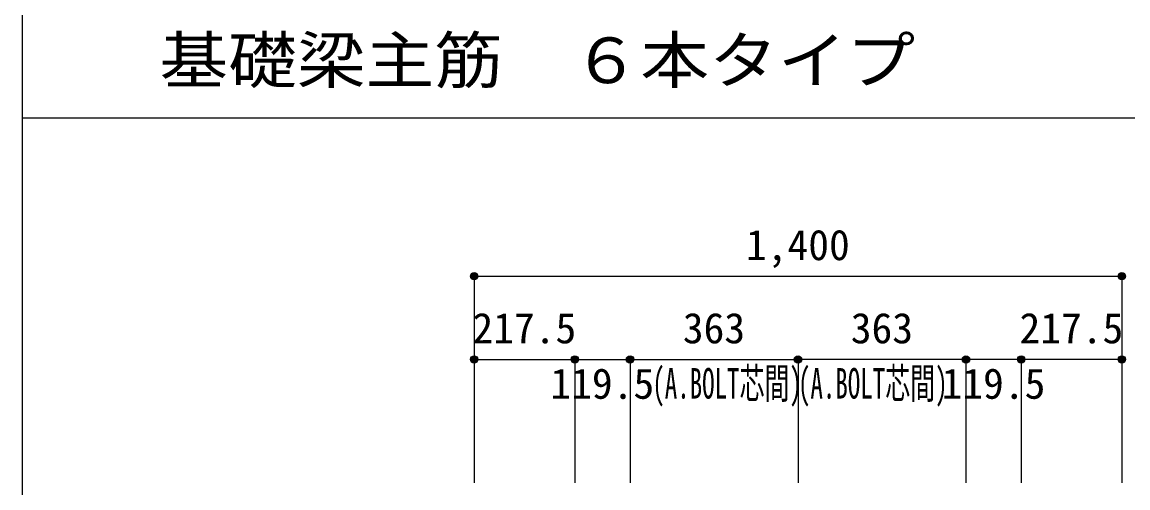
# Model space of a CAD drawing. Units: millimetres at full size, sheet at 1:30. Extents: x -5973 to 5954, y -4195 to 4201.
# Drawn here: x -5973 to -3583, y -1023 to -15 of the extents above; entities that cross this region are included whole.
import ezdxf
from ezdxf.enums import TextEntityAlignment as Align

# ---------------------------------------------------------------- set-up
doc = ezdxf.new("R2010")
doc.units = ezdxf.units.MM
doc.header["$LTSCALE"] = 30
doc.header["$PDMODE"] = 32
doc.header["$PDSIZE"] = 15
for name, color, linetype in [('0-7_文字', 4, 'Continuous'), ('0-D_寸法', 4, 'Continuous'), ('6-7_文字', 7, 'Continuous'), ('F-0_枠', 6, 'Continuous')]:
    doc.layers.add(name, color=color, linetype=linetype)
doc.styles.add('ＭＳ ゴシック', font='')
doc.styles.get('ＭＳ ゴシック').set_extended_font_data('MS Gothic')

msp = doc.modelspace()

# ---------------------------------------------------------------- linework, layer by layer
at = {"layer": '0-D_寸法'}
for p, q in [((-4995.8, -565.12), (-4995.8, -745.12)), ((-4995.8, -565.12), (-4995.8, -745.12)), ((-4995.8, -565.12), (-3595.8, -565.12)), ((-4995.8, -565.12), (-3595.8, -565.12)), ((-3595.8, -565.12), (-3595.8, -1012.16)), ((-4995.8, -745.12), (-4995.8, -1012.16)), ((-4995.8, -745.12), (-4778.3, -745.12)), ((-4778.3, -745.12), (-4778.3, -1012.16)), ((-4778.3, -745.12), (-4658.8, -745.12)), ((-4658.8, -745.12), (-4658.8, -1012.16)), ((-4658.8, -745.12), (-4295.8, -745.12)), ((-3932.8, -745.12), (-4295.8, -745.12)), ((-4295.8, -745.12), (-4295.8, -1012.16)), ((-3813.3, -745.12), (-3932.8, -745.12)), ((-3932.8, -745.12), (-3932.8, -1012.16)), ((-3595.8, -745.12), (-3813.3, -745.12)), ((-3813.3, -745.12), (-3813.3, -1012.16))]:
    msp.add_line(p, q, dxfattribs=at)
for centre, radius in [((-4995.8, -565.12), 8), ((-4995.8, -565.12), 7.2), ((-4995.8, -565.12), 6.4), ((-4995.8, -565.12), 5.6), ((-4995.8, -565.12), 4.8), ((-4995.8, -565.12), 4), ((-4995.8, -565.12), 3.2), ((-4995.8, -565.12), 2.4), ((-4995.8, -565.12), 1.6), ((-4995.8, -565.12), 0.8), ((-3595.8, -565.12), 8), ((-3595.8, -565.12), 7.2), ((-3595.8, -565.12), 6.4), ((-3595.8, -565.12), 5.6), ((-3595.8, -565.12), 4.8), ((-3595.8, -565.12), 4), ((-3595.8, -565.12), 3.2), ((-3595.8, -565.12), 2.4), ((-3595.8, -565.12), 1.6), ((-3595.8, -565.12), 0.8), ((-4995.8, -745.12), 8), ((-4995.8, -745.12), 7.2), ((-4995.8, -745.12), 6.4), ((-4995.8, -745.12), 5.6), ((-4995.8, -745.12), 4.8), ((-4778.3, -745.12), 8), ((-4778.3, -745.12), 7.2), ((-4778.3, -745.12), 6.4), ((-4778.3, -745.12), 5.6), ((-4778.3, -745.12), 4.8), ((-4658.8, -745.12), 8), ((-4658.8, -745.12), 7.2), ((-4658.8, -745.12), 6.4), ((-4658.8, -745.12), 5.6), ((-4658.8, -745.12), 4.8), ((-4295.8, -745.12), 8), ((-4295.8, -745.12), 7.2), ((-4295.8, -745.12), 6.4), ((-4295.8, -745.12), 5.6), ((-4295.8, -745.12), 4.8), ((-3932.8, -745.12), 8), ((-3932.8, -745.12), 7.2), ((-3932.8, -745.12), 6.4), ((-3932.8, -745.12), 5.6), ((-3932.8, -745.12), 4.8), ((-3813.3, -745.12), 8), ((-3813.3, -745.12), 7.2), ((-3813.3, -745.12), 6.4), ((-3813.3, -745.12), 5.6), ((-3813.3, -745.12), 4.8), ((-3595.8, -745.12), 8), ((-3595.8, -745.12), 7.2), ((-3595.8, -745.12), 6.4), ((-3595.8, -745.12), 5.6), ((-3595.8, -745.12), 4.8), ((-4995.8, -745.12), 4), ((-4995.8, -745.12), 3.2), ((-4995.8, -745.12), 2.4), ((-4995.8, -745.12), 1.6), ((-4995.8, -745.12), 0.8), ((-4778.3, -745.12), 4), ((-4778.3, -745.12), 3.2), ((-4778.3, -745.12), 2.4), ((-4778.3, -745.12), 1.6), ((-4778.3, -745.12), 0.8), ((-4658.8, -745.12), 4), ((-4658.8, -745.12), 3.2), ((-4658.8, -745.12), 2.4), ((-4658.8, -745.12), 1.6), ((-4658.8, -745.12), 0.8), ((-4295.8, -745.12), 4), ((-4295.8, -745.12), 3.2), ((-4295.8, -745.12), 2.4), ((-4295.8, -745.12), 1.6), ((-4295.8, -745.12), 0.8), ((-3932.8, -745.12), 4), ((-3932.8, -745.12), 3.2), ((-3932.8, -745.12), 2.4), ((-3932.8, -745.12), 1.6), ((-3932.8, -745.12), 0.8), ((-3813.3, -745.12), 4), ((-3813.3, -745.12), 3.2), ((-3813.3, -745.12), 2.4), ((-3813.3, -745.12), 1.6), ((-3813.3, -745.12), 0.8), ((-3595.8, -745.12), 4), ((-3595.8, -745.12), 3.2), ((-3595.8, -745.12), 2.4), ((-3595.8, -745.12), 1.6), ((-3595.8, -745.12), 0.8)]:
    msp.add_circle(centre, radius, dxfattribs=at)
at = {"layer": '0-D_寸法', "color": 7}
for p in [(-4995.8, -565.12), (-4995.8, -565.12), (-3595.8, -565.12), (-4995.8, -745.12), (-4778.3, -745.12), (-4658.8, -745.12), (-4295.8, -745.12), (-3932.8, -745.12), (-3813.3, -745.12), (-3595.8, -745.12)]:
    msp.add_point(p, dxfattribs=at)
at = {"layer": 'F-0_枠'}
msp.add_line((-5972.88, 4201.15), (-5972.88, -4195.24), dxfattribs=at)
at = {"layer": 'F-0_枠', "color": 2}
msp.add_line((-5972.88, -222.05), (3723.6, -222.05), dxfattribs=at)

# ---------------------------------------------------------------- texts
at = {"layer": '0-7_文字', "style": 'ＭＳ ゴシック', "width": 0.6}
for p in [(-4610.73, -849.64), (-4295.87, -849.64)]:
    msp.add_text('(A.BOLT芯間)', height=65.98, dxfattribs=at).set_placement(p, align=Align.BOTTOM_LEFT)
at = {"layer": '0-D_寸法', "style": 'ＭＳ ゴシック'}
for s, p in [('1,400', (-4408.3, -550.12)), ('217.5', (-4999.55, -730.12)), ('363', (-4544.8, -730.12)), ('363', (-4181.8, -730.12)), ('217.5', (-3817.05, -730.12)), ('119.5', (-4831.05, -850.12)), ('119.5', (-3985.55, -850.12))]:
    msp.add_text(s, height=65.98, dxfattribs=at).set_placement(p, align=Align.BOTTOM_LEFT)
at = {"layer": '6-7_文字', "color": 2, "style": 'ＭＳ ゴシック', "width": 1.1}
msp.add_text('\u3000\u3000基礎梁主筋\u3000６本タイプ', height=98.97, dxfattribs=at).set_placement((-5972.88, -177.05), align=Align.BOTTOM_LEFT)

doc.saveas('drawing.dxf')
